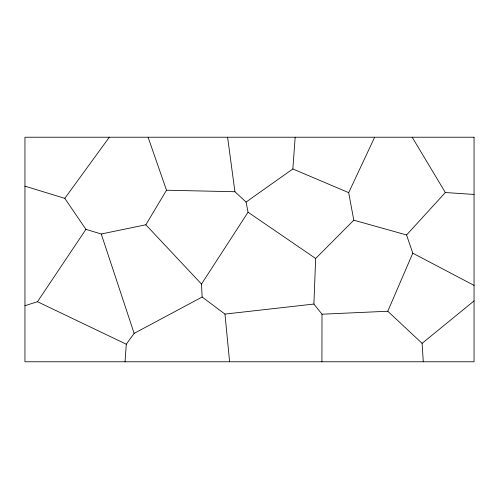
<?xml version="1.0" encoding="UTF-8"?>
<svg xmlns="http://www.w3.org/2000/svg" width="499" height="499" viewBox="0 0 499 499"><rect width="100%" height="100%" fill="white"/><g stroke="black" fill="none" stroke-linecap="round" stroke-linejoin="round"><path stroke-width="0.75" d="M321.924 361.775L321.992 314.202L313.896 304.053L315.655 258.476L353.803 220.19L348.682 192.651L374.662 137.225M125.037 361.775L126.284 344.216L134.137 333.376L202.145 297.024L201.496 284.062L248.059 212.212L246.076 202.058L234.923 191.735L227.6 137.225M246.076 202.058L292.838 168.961L295.171 137.225M321.992 314.202L387.785 311.245L412.785 253.193L406.573 234.96L353.803 220.19M24.95 186.152L64.801 198.359L85.928 229.372L101.247 233.994L145.845 224.781L166.51 190.219L148.084 137.225M24.95 305.725L37.469 301.714L85.928 229.372M64.801 198.359L109.312 137.225M406.573 234.96L445.345 192.527L474.05 194.448M423.277 361.775L422.104 343.331L474.05 300.909M202.145 297.024L224.968 314.083L313.896 304.053M166.51 190.219L234.923 191.735M292.838 168.961L348.682 192.651M37.469 301.714L126.284 344.216M412.785 253.193L474.05 285.384M248.059 212.212L315.655 258.476M387.785 311.245L422.104 343.331M145.845 224.781L201.496 284.062M412.174 137.225L445.345 192.527M101.247 233.994L134.137 333.376M224.968 314.083L229.609 361.775M474.05 137.225L24.95 137.225L24.95 361.775L474.05 361.775L474.05 137.225"/></g></svg>
